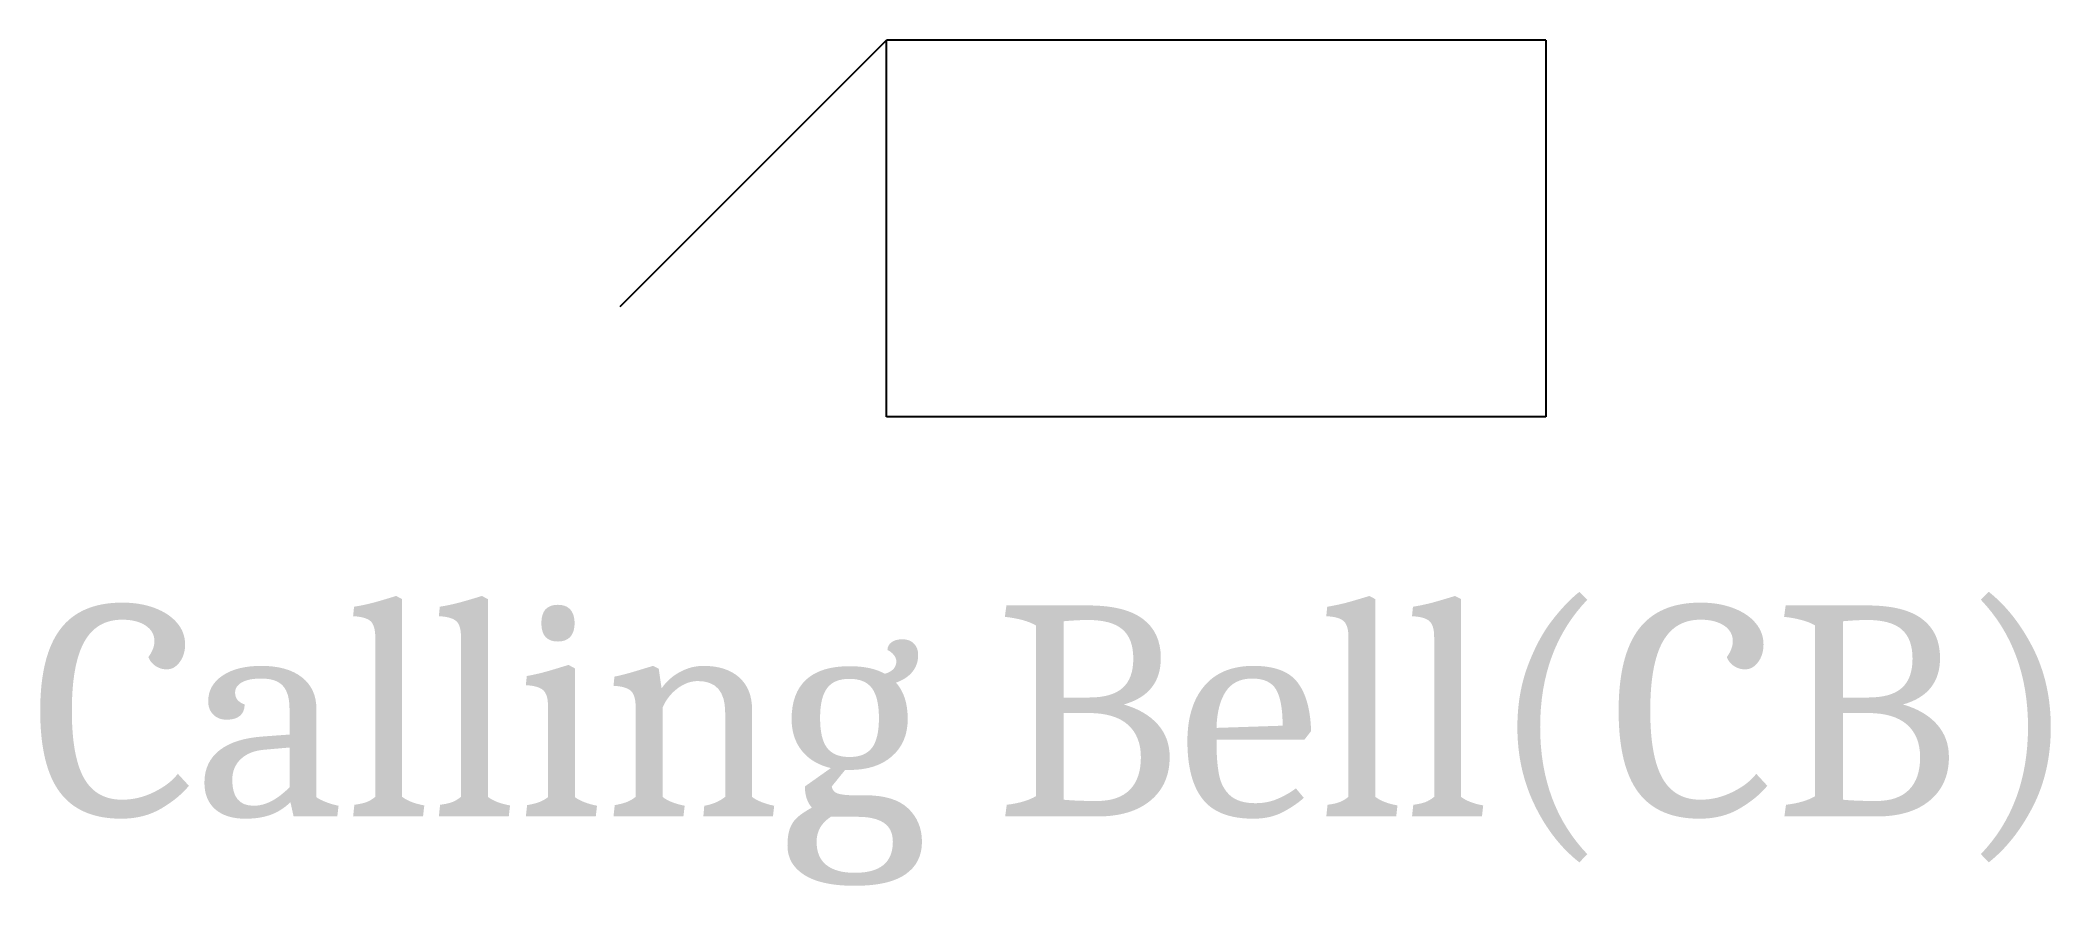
# Model space of a CAD drawing. Header units: inches. Extents: x 55 to 186, y 43 to 99.
import ezdxf

# ---------------------------------------------------------------- set-up
doc = ezdxf.new("R2010")
doc.units = ezdxf.units.IN
doc.header["$MEASUREMENT"] = 0
doc.layers.add('Electrical Loads and  Legend Sheet', color=6, linetype='Continuous', lineweight=25)
doc.styles.get("Standard").update_dxf_attribs({"font": 'Cambria.ttf'})

# ---------------------------------------------------------------- blocks, each defined once
blk = doc.blocks.new('205')
at = {"layer": 'Electrical Loads and  Legend Sheet'}
for p, q in [((27100.618, -3883.848), (27107.93, -3883.848)), ((27100.618, -3883.848), (27100.618, -3888.023)), ((27110.883, -3886.8), (27107.93, -3883.848)), ((27107.93, -3888.023), (27107.93, -3883.848)), ((27100.618, -3888.023), (27107.93, -3888.023))]:
    blk.add_line(p, q, dxfattribs=at)

msp = doc.modelspace()

# ---------------------------------------------------------------- block references
at = {"layer": 'Electrical Loads and  Legend Sheet', "xscale": -5.898950964393469, "yscale": 5.898950964377375, "zscale": 5.89895096438722}
msp.add_blockref('205', (160018.51, 23009.37), dxfattribs=at)

# ---------------------------------------------------------------- texts
at = {"color": 6}
msp.add_text('Calling Bell(CB)', height=13.8067, dxfattribs=at).set_placement((54.25, 47.96))

doc.saveas('drawing.dxf')
